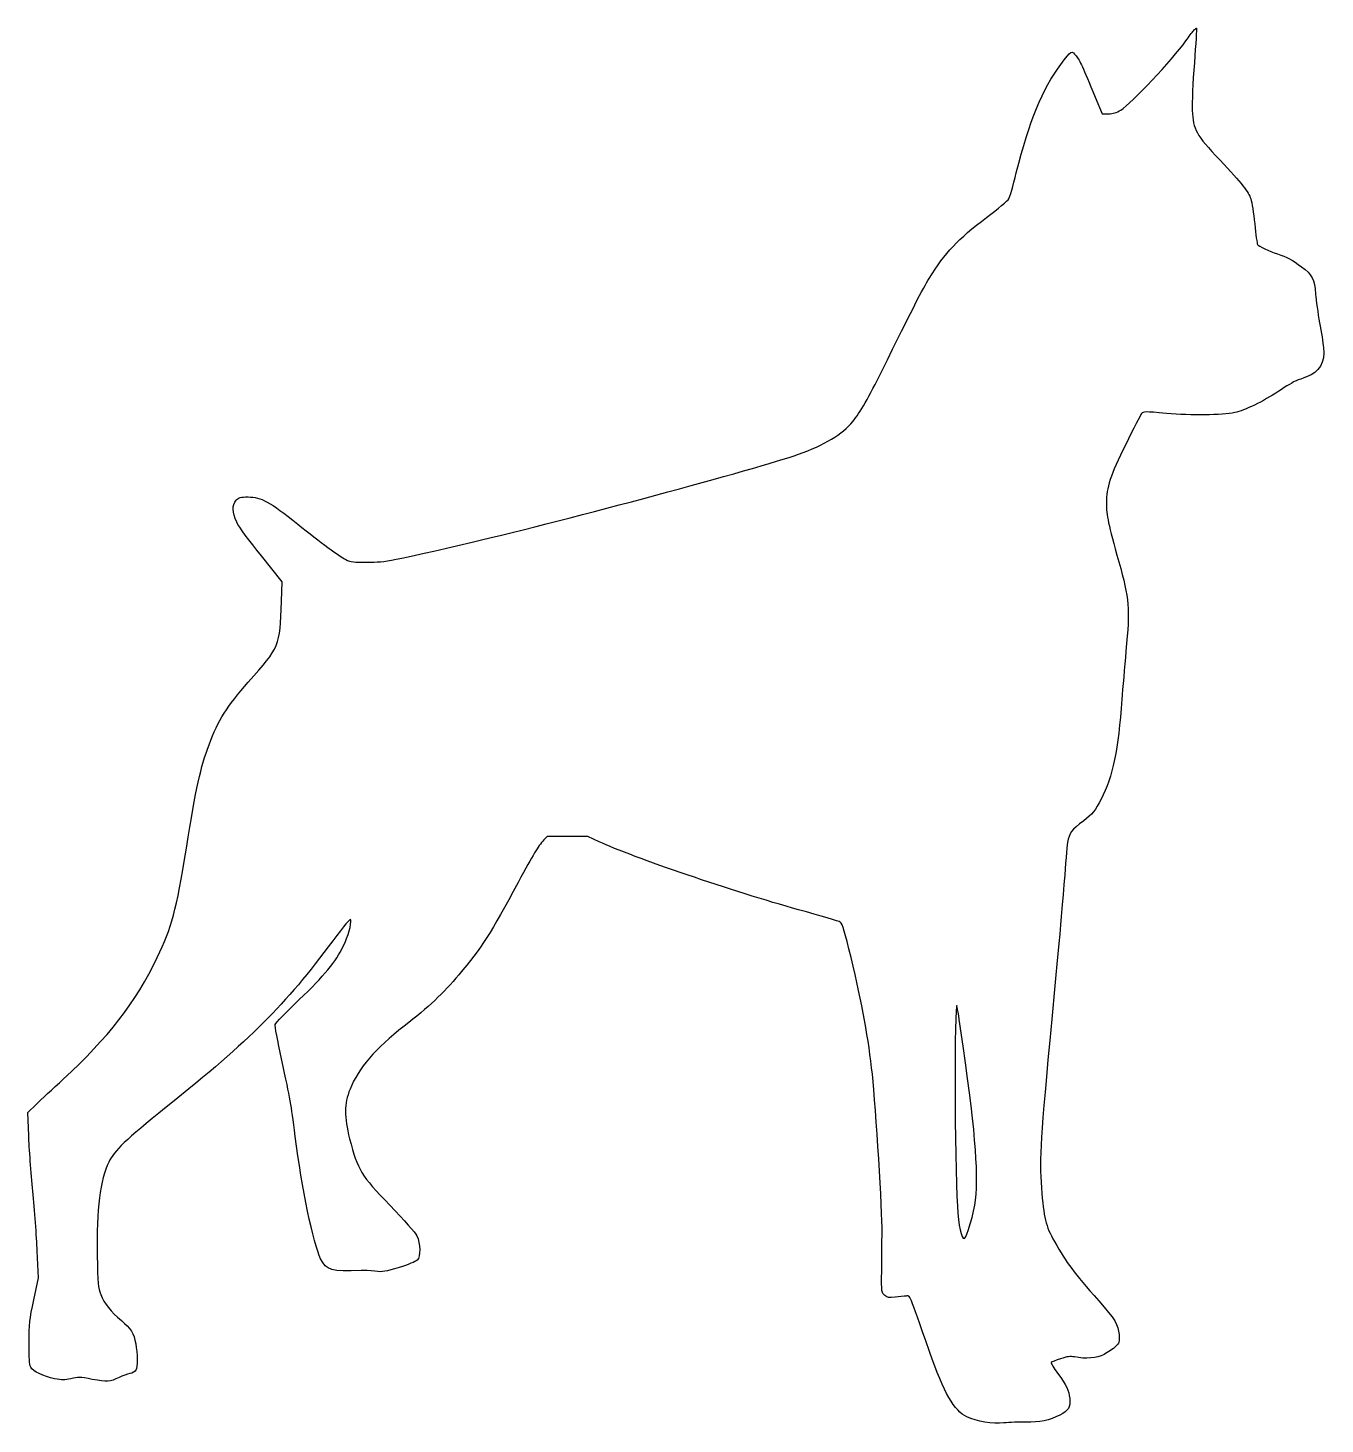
# Model space of a CAD drawing. Header units: centimetres. Extents: x -17.6 to 17.7, y -19 to 19.
import ezdxf

# ---------------------------------------------------------------- set-up
doc = ezdxf.new("R2010")
doc.units = ezdxf.units.CM
doc.header["$MEASUREMENT"] = 0
doc.layers.add('Layer 1', color=7, linetype='Continuous')

msp = doc.modelspace()

# ---------------------------------------------------------------- linework, layer by layer
at = {"layer": 'Layer 1'}
for points, knots in [([(14.08642, 18.91595), (14.04761, 18.87362), (13.95589, 18.75014), (13.87828, 18.64431), (13.87828, 18.64431), (13.49728, 18.10809), (12.40367, 16.94745), (12.10381, 16.75695), (12.10381, 16.75695), (11.99092, 16.68639), (11.89567, 16.65817), (11.76867, 16.65464), (11.76867, 16.65464), (11.76867, 16.65464), (11.59581, 16.65111), (11.59581, 16.65111), (11.59581, 16.65111), (11.59581, 16.65111), (11.40531, 17.10972), (11.40531, 17.10972), (11.40531, 17.10972), (11.06312, 17.9458), (10.99609, 18.0975), (10.89025, 18.23155), (10.89025, 18.23155), (10.76678, 18.3903), (10.76325, 18.3903), (10.47044, 17.99872), (10.47044, 17.99872), (9.9695, 17.32139), (9.61672, 16.46414), (9.26041, 15.05303), (9.26041, 15.05303), (9.17222, 14.69672), (9.08049, 14.3757), (9.0558, 14.33689), (9.0558, 14.33689), (9.03463, 14.29456), (8.75947, 14.07231), (8.45255, 13.83595), (8.45255, 13.83595), (7.6588, 13.23623), (7.33072, 12.88698), (6.88974, 12.17437), (6.88974, 12.17437), (6.7063, 11.88156), (6.45582, 11.3912), (5.59857, 9.64848), (5.59857, 9.64848), (5.25638, 8.95351), (5.00238, 8.51606), (4.81188, 8.28323), (4.81188, 8.28323), (4.52613, 7.93398), (4.02519, 7.63059), (3.33374, 7.3907), (3.33374, 7.3907), (2.17663, 6.98501), (-2.91043, 5.61623), (-5.55626, 4.99534), (-5.55626, 4.99534), (-7.76465, 4.48028), (-7.90223, 4.45206), (-8.39612, 4.44853), (-8.39612, 4.44853), (-8.78418, 4.445), (-8.85473, 4.45559), (-8.99584, 4.52261), (-8.99584, 4.52261), (-9.15812, 4.60375), (-9.69081, 4.99533), (-10.30112, 5.48569), (-10.30112, 5.48569), (-11.0737, 6.10305), (-11.29595, 6.223), (-11.65226, 6.22652), (-11.65226, 6.22652), (-11.86745, 6.22652), (-11.90273, 6.21594), (-11.97682, 6.1348), (-11.97682, 6.1348), (-12.09676, 6.00427), (-12.09324, 5.81024), (-11.96271, 5.53861), (-11.96271, 5.53861), (-11.90627, 5.41514), (-11.62404, 5.03061), (-11.29243, 4.62139), (-11.29243, 4.62139), (-11.29243, 4.62139), (-10.72446, 3.91583), (-10.72446, 3.91583), (-10.72446, 3.91583), (-10.72446, 3.91583), (-10.74563, 3.38666), (-10.74563, 3.38666), (-10.74563, 3.38666), (-10.79502, 2.13783), (-10.78444, 2.15899), (-11.64874, 1.18533), (-11.64874, 1.18533), (-12.23788, 0.51858), (-12.46366, 0.16227), (-12.71766, -0.51859), (-12.71766, -0.51859), (-12.95049, -1.14653), (-13.06691, -1.66865), (-13.33502, -3.33376), (-13.33502, -3.33376), (-13.61724, -5.0659), (-13.7266, -5.48218), (-14.12877, -6.3112), (-14.12877, -6.3112), (-14.72144, -7.53887), (-15.46227, -8.49489), (-16.68641, -9.62026), (-16.68641, -9.62026), (-16.96863, -9.87779), (-17.30024, -10.18823), (-17.42372, -10.30818), (-17.42372, -10.30818), (-17.42372, -10.30818), (-17.6495, -10.53043), (-17.6495, -10.53043), (-17.6495, -10.53043), (-17.6495, -10.53043), (-17.62833, -11.15132), (-17.62833, -11.15132), (-17.62833, -11.15132), (-17.61422, -11.48999), (-17.56483, -12.1779), (-17.51544, -12.67532), (-17.51544, -12.67532), (-17.46605, -13.17274), (-17.41313, -13.90651), (-17.3955, -14.30515), (-17.3955, -14.30515), (-17.3955, -14.30515), (-17.36375, -15.02834), (-17.36375, -15.02834), (-17.36375, -15.02834), (-17.36375, -15.02834), (-17.49075, -15.62806), (-17.49075, -15.62806), (-17.49075, -15.62806), (-17.60364, -16.16781), (-17.61775, -16.28423), (-17.61775, -16.79575), (-17.61775, -16.79575), (-17.62128, -17.22261), (-17.60717, -17.38489), (-17.57189, -17.45897), (-17.57189, -17.45897), (-17.50839, -17.57539), (-17.23322, -17.71297), (-16.92278, -17.77647), (-16.92278, -17.77647), (-16.71464, -17.82233), (-16.6582, -17.82233), (-16.47828, -17.77647), (-16.47828, -17.77647), (-16.28778, -17.72708), (-16.24192, -17.72708), (-15.8962, -17.79411), (-15.8962, -17.79411), (-15.49051, -17.87172), (-15.41995, -17.86819), (-15.16595, -17.74119), (-15.16595, -17.74119), (-15.07776, -17.69886), (-14.94723, -17.64947), (-14.87667, -17.63888), (-14.87667, -17.63888), (-14.80259, -17.62477), (-14.7285, -17.58244), (-14.71086, -17.54716), (-14.71086, -17.54716), (-14.665, -17.46249), (-14.665, -17.08502), (-14.71439, -16.82397), (-14.71439, -16.82397), (-14.76378, -16.54528), (-14.85197, -16.40416), (-15.10597, -16.1925), (-15.10597, -16.1925), (-15.38819, -15.95967), (-15.57164, -15.72683), (-15.66689, -15.47989), (-15.66689, -15.47989), (-15.74097, -15.29292), (-15.74803, -15.20472), (-15.76214, -14.41803), (-15.76214, -14.41803), (-15.78331, -13.15509), (-15.68453, -12.36134), (-15.44817, -11.87803), (-15.44817, -11.87803), (-15.29295, -11.56406), (-14.99661, -11.28184), (-13.88184, -10.38578), (-13.88184, -10.38578), (-11.56762, -8.53017), (-10.66451, -7.62706), (-9.34865, -5.85611), (-9.34865, -5.85611), (-9.03468, -5.4363), (-8.8724, -5.24228), (-8.86182, -5.28108), (-8.86182, -5.28108), (-8.83713, -5.40102), (-8.92885, -5.72911), (-9.0629, -6.00427), (-9.0629, -6.00427), (-9.27104, -6.43113), (-9.5709, -6.79802), (-10.26234, -7.45771), (-10.26234, -7.45771), (-10.61159, -7.79285), (-10.90792, -8.09624), (-10.91851, -8.13152), (-10.91851, -8.13152), (-10.92909, -8.1668), (-10.85148, -8.59013), (-10.74565, -9.06991), (-10.74565, -9.06991), (-10.48812, -10.25524), (-10.49165, -10.22349), (-10.37171, -11.18305), (-10.37171, -11.18305), (-10.19532, -12.57652), (-9.88135, -14.09699), (-9.68027, -14.50974), (-9.68027, -14.50974), (-9.52505, -14.82724), (-9.38041, -14.86957), (-8.57255, -14.82724), (-8.57255, -14.82724), (-8.50552, -14.82371), (-8.33619, -14.8343), (-8.20213, -14.85193), (-8.20213, -14.85193), (-7.97635, -14.87662), (-7.92344, -14.86604), (-7.53891, -14.7461), (-7.53891, -14.7461), (-7.3096, -14.67554), (-7.09088, -14.58735), (-7.05208, -14.54854), (-7.05208, -14.54854), (-6.9533, -14.44976), (-6.96036, -14.09698), (-7.05914, -13.88885), (-7.05914, -13.88885), (-7.10853, -13.79007), (-7.38722, -13.4761), (-7.79292, -13.05629), (-7.79292, -13.05629), (-8.58314, -12.24137), (-8.66781, -12.10379), (-8.89006, -11.24301), (-8.89006, -11.24301), (-9.04528, -10.64329), (-9.04175, -10.30462), (-8.87948, -9.8954), (-8.87948, -9.8954), (-8.64312, -9.31684), (-8.19862, -8.79473), (-7.40134, -8.17737), (-7.40134, -8.17737), (-6.7487, -7.66937), (-6.33948, -7.28484), (-5.91615, -6.78037), (-5.91615, -6.78037), (-5.29879, -6.05012), (-5.04479, -5.65148), (-4.30396, -4.26859), (-4.30396, -4.26859), (-3.8771, -3.47131), (-3.77832, -3.30551), (-3.60193, -3.11148), (-3.60193, -3.11148), (-3.60193, -3.11148), (-3.51374, -3.01623), (-3.51374, -3.01623), (-3.51374, -3.01623), (-3.51374, -3.01623), (-2.96341, -3.01623), (-2.96341, -3.01623), (-2.96341, -3.01623), (-2.96341, -3.01623), (-2.40955, -3.01623), (-2.40955, -3.01623), (-2.40955, -3.01623), (-2.40955, -3.01623), (-2.09558, -3.16087), (-2.09558, -3.16087), (-2.09558, -3.16087), (-1.19952, -3.57715), (1.59448, -4.52965), (3.33014, -5.00943), (3.33014, -5.00943), (3.92986, -5.17524), (4.44139, -5.32693), (4.46608, -5.3481), (4.46608, -5.3481), (4.52958, -5.40102), (4.59661, -5.62327), (4.76241, -6.31471), (4.76241, -6.31471), (5.0658, -7.5706), (5.24219, -8.54779), (5.34097, -9.48971), (5.34097, -9.48971), (5.43622, -10.40693), (5.61614, -13.27854), (5.60555, -13.77596), (5.60555, -13.77596), (5.60202, -14.03702), (5.59849, -14.52032), (5.59497, -14.84488), (5.59497, -14.84488), (5.59144, -15.43755), (5.59144, -15.44107), (5.67964, -15.51163), (5.67964, -15.51163), (5.75372, -15.5716), (5.79253, -15.57866), (5.96186, -15.55396), (5.96186, -15.55396), (6.06769, -15.53985), (6.20175, -15.52574), (6.26172, -15.52574), (6.26172, -15.52574), (6.37814, -15.52221), (6.31816, -15.3811), (6.89672, -17.03916), (6.89672, -17.03916), (7.29536, -18.1751), (7.567, -18.65135), (7.91272, -18.81363), (7.91272, -18.81363), (8.1773, -18.9371), (8.61475, -19.01119), (8.92166, -18.97944), (8.92166, -18.97944), (9.06983, -18.96533), (9.34147, -18.95475), (9.52491, -18.95827), (9.52491, -18.95827), (9.89533, -18.96533), (10.16344, -18.90888), (10.44213, -18.76777), (10.44213, -18.76777), (10.68202, -18.64783), (10.73846, -18.54905), (10.71377, -18.31269), (10.71377, -18.31269), (10.6926, -18.08691), (10.63616, -17.9705), (10.38569, -17.62477), (10.38569, -17.62477), (10.27986, -17.48366), (10.20225, -17.35313), (10.21283, -17.33902), (10.21283, -17.33902), (10.22341, -17.32138), (10.3363, -17.27552), (10.4633, -17.23319), (10.4633, -17.23319), (10.64322, -17.17322), (10.73141, -17.15911), (10.8443, -17.1838), (10.8443, -17.1838), (11.16533, -17.24377), (11.43697, -17.21908), (11.64863, -17.11324), (11.64863, -17.11324), (11.75799, -17.0568), (11.8991, -16.96155), (11.9626, -16.90157), (11.9626, -16.90157), (12.06491, -16.79926), (12.07196, -16.78163), (12.05785, -16.57349), (12.05785, -16.57349), (12.04021, -16.31949), (11.94143, -16.15016), (11.50399, -15.65274), (11.50399, -15.65274), (10.80549, -14.86605), (10.64321, -14.64732), (10.30102, -14.04407), (10.30102, -14.04407), (10.05408, -13.60663), (10.00821, -13.4126), (9.94471, -12.57651), (9.94471, -12.57651), (9.88474, -11.7369), (9.91296, -11.27123), (10.22693, -7.9904), (10.22693, -7.9904), (10.38215, -6.37115), (10.53385, -4.67782), (10.5656, -4.23332), (10.5656, -4.23332), (10.59735, -3.78529), (10.63616, -3.3161), (10.65732, -3.18204), (10.65732, -3.18204), (10.69965, -2.92098), (10.75257, -2.8469), (11.09829, -2.58585), (11.09829, -2.58585), (11.31701, -2.42357), (11.42285, -2.28952), (11.56748, -2.00377), (11.56748, -2.00377), (11.88851, -1.3723), (12.03667, -0.66674), (12.13545, 0.7232), (12.13545, 0.7232), (12.15662, 1.00542), (12.20601, 1.59103), (12.24481, 2.02848), (12.24481, 2.02848), (12.3577, 3.21734), (12.34006, 3.43254), (12.05078, 4.46265), (12.05078, 4.46265), (11.76503, 5.48218), (11.71211, 5.72912), (11.71211, 6.06073), (11.71211, 6.06073), (11.71211, 6.49112), (11.81442, 6.80156), (12.23775, 7.65529), (12.23775, 7.65529), (12.44942, 8.08215), (12.64697, 8.45962), (12.67167, 8.4949), (12.67167, 8.4949), (12.71753, 8.55487), (12.74575, 8.55487), (13.35253, 8.49843), (13.35253, 8.49843), (14.02634, 8.43846), (14.84831, 8.44904), (15.20814, 8.52312), (15.20814, 8.52312), (15.47625, 8.57956), (15.97014, 8.81945), (16.40406, 9.1052), (16.40406, 9.1052), (16.60867, 9.23926), (16.82387, 9.36978), (16.88031, 9.39095), (16.88031, 9.39095), (16.94028, 9.41212), (17.06728, 9.45798), (17.16253, 9.49326), (17.16253, 9.49326), (17.51178, 9.61673), (17.667, 9.88837), (17.62467, 10.29759), (17.62467, 10.29759), (17.61409, 10.41401), (17.5647, 10.71387), (17.51884, 10.96787), (17.51884, 10.96787), (17.46945, 11.22187), (17.42006, 11.57465), (17.40948, 11.74751), (17.40948, 11.74751), (17.37773, 12.1532), (17.3107, 12.28726), (17.02848, 12.49187), (17.02848, 12.49187), (16.77095, 12.68237), (16.63337, 12.75645), (16.36879, 12.84112), (16.36879, 12.84112), (16.14654, 12.91168), (15.85373, 13.05279), (15.82551, 13.10218), (15.82551, 13.10218), (15.81493, 13.11982), (15.77965, 13.37029), (15.75143, 13.65957), (15.75143, 13.65957), (15.71968, 13.94532), (15.67382, 14.25224), (15.6456, 14.3369), (15.6456, 14.3369), (15.57857, 14.54151), (15.41629, 14.74259), (14.79893, 15.39876), (14.79893, 15.39876), (14.14982, 16.0902), (14.07574, 16.22426), (14.05104, 16.74637), (14.05104, 16.74637), (14.04046, 16.95098), (14.06515, 17.51543), (14.10748, 18.04459), (14.10748, 18.04459), (14.14629, 18.55965), (14.17098, 18.98298), (14.16745, 18.98651), (14.16745, 18.98651), (14.16392, 18.99357), (14.12512, 18.96182), (14.08631, 18.91595), (14.08631, 18.91595), (14.08631, 18.91595), (14.08642, 18.91595), (14.08642, 18.91595)], [0, 0, 0, 0, 0.00769231, 0.00769231, 0.00769231, 0.00769231, 0.01538462, 0.01538462, 0.01538462, 0.01538462, 0.02307692, 0.02307692, 0.02307692, 0.02307692, 0.03076923, 0.03076923, 0.03076923, 0.03076923, 0.03846154, 0.03846154, 0.03846154, 0.03846154, 0.04615385, 0.04615385, 0.04615385, 0.04615385, 0.05384615, 0.05384615, 0.05384615, 0.05384615, 0.06153846, 0.06153846, 0.06153846, 0.06153846, 0.06923077, 0.06923077, 0.06923077, 0.06923077, 0.07692308, 0.07692308, 0.07692308, 0.07692308, 0.08461538, 0.08461538, 0.08461538, 0.08461538, 0.09230769, 0.09230769, 0.09230769, 0.09230769, 0.1, 0.1, 0.1, 0.1, 0.10769231, 0.10769231, 0.10769231, 0.10769231, 0.11538462, 0.11538462, 0.11538462, 0.11538462, 0.12307692, 0.12307692, 0.12307692, 0.12307692, 0.13076923, 0.13076923, 0.13076923, 0.13076923, 0.13846154, 0.13846154, 0.13846154, 0.13846154, 0.14615385, 0.14615385, 0.14615385, 0.14615385, 0.15384615, 0.15384615, 0.15384615, 0.15384615, 0.16153846, 0.16153846, 0.16153846, 0.16153846, 0.16923077, 0.16923077, 0.16923077, 0.16923077, 0.17692308, 0.17692308, 0.17692308, 0.17692308, 0.18461538, 0.18461538, 0.18461538, 0.18461538, 0.19230769, 0.19230769, 0.19230769, 0.19230769, 0.2, 0.2, 0.2, 0.2, 0.20769231, 0.20769231, 0.20769231, 0.20769231, 0.21538462, 0.21538462, 0.21538462, 0.21538462, 0.22307692, 0.22307692, 0.22307692, 0.22307692, 0.23076923, 0.23076923, 0.23076923, 0.23076923, 0.23846154, 0.23846154, 0.23846154, 0.23846154, 0.24615385, 0.24615385, 0.24615385, 0.24615385, 0.25384615, 0.25384615, 0.25384615, 0.25384615, 0.26153846, 0.26153846, 0.26153846, 0.26153846, 0.26923077, 0.26923077, 0.26923077, 0.26923077, 0.27692308, 0.27692308, 0.27692308, 0.27692308, 0.28461538, 0.28461538, 0.28461538, 0.28461538, 0.29230769, 0.29230769, 0.29230769, 0.29230769, 0.3, 0.3, 0.3, 0.3, 0.30769231, 0.30769231, 0.30769231, 0.30769231, 0.31538462, 0.31538462, 0.31538462, 0.31538462, 0.32307692, 0.32307692, 0.32307692, 0.32307692, 0.33076923, 0.33076923, 0.33076923, 0.33076923, 0.33846154, 0.33846154, 0.33846154, 0.33846154, 0.34615385, 0.34615385, 0.34615385, 0.34615385, 0.35384615, 0.35384615, 0.35384615, 0.35384615, 0.36153846, 0.36153846, 0.36153846, 0.36153846, 0.36923077, 0.36923077, 0.36923077, 0.36923077, 0.37692308, 0.37692308, 0.37692308, 0.37692308, 0.38461538, 0.38461538, 0.38461538, 0.38461538, 0.39230769, 0.39230769, 0.39230769, 0.39230769, 0.4, 0.4, 0.4, 0.4, 0.40769231, 0.40769231, 0.40769231, 0.40769231, 0.41538462, 0.41538462, 0.41538462, 0.41538462, 0.42307692, 0.42307692, 0.42307692, 0.42307692, 0.43076923, 0.43076923, 0.43076923, 0.43076923, 0.43846154, 0.43846154, 0.43846154, 0.43846154, 0.44615385, 0.44615385, 0.44615385, 0.44615385, 0.45384615, 0.45384615, 0.45384615, 0.45384615, 0.46153846, 0.46153846, 0.46153846, 0.46153846, 0.46923077, 0.46923077, 0.46923077, 0.46923077, 0.47692308, 0.47692308, 0.47692308, 0.47692308, 0.48461538, 0.48461538, 0.48461538, 0.48461538, 0.49230769, 0.49230769, 0.49230769, 0.49230769, 0.5, 0.5, 0.5, 0.5, 0.50769231, 0.50769231, 0.50769231, 0.50769231, 0.51538462, 0.51538462, 0.51538462, 0.51538462, 0.52307692, 0.52307692, 0.52307692, 0.52307692, 0.53076923, 0.53076923, 0.53076923, 0.53076923, 0.53846154, 0.53846154, 0.53846154, 0.53846154, 0.54615385, 0.54615385, 0.54615385, 0.54615385, 0.55384615, 0.55384615, 0.55384615, 0.55384615, 0.56153846, 0.56153846, 0.56153846, 0.56153846, 0.56923077, 0.56923077, 0.56923077, 0.56923077, 0.57692308, 0.57692308, 0.57692308, 0.57692308, 0.58461538, 0.58461538, 0.58461538, 0.58461538, 0.59230769, 0.59230769, 0.59230769, 0.59230769, 0.6, 0.6, 0.6, 0.6, 0.60769231, 0.60769231, 0.60769231, 0.60769231, 0.61538462, 0.61538462, 0.61538462, 0.61538462, 0.62307692, 0.62307692, 0.62307692, 0.62307692, 0.63076923, 0.63076923, 0.63076923, 0.63076923, 0.63846154, 0.63846154, 0.63846154, 0.63846154, 0.64615385, 0.64615385, 0.64615385, 0.64615385, 0.65384615, 0.65384615, 0.65384615, 0.65384615, 0.66153846, 0.66153846, 0.66153846, 0.66153846, 0.66923077, 0.66923077, 0.66923077, 0.66923077, 0.67692308, 0.67692308, 0.67692308, 0.67692308, 0.68461538, 0.68461538, 0.68461538, 0.68461538, 0.69230769, 0.69230769, 0.69230769, 0.69230769, 0.7, 0.7, 0.7, 0.7, 0.70769231, 0.70769231, 0.70769231, 0.70769231, 0.71538462, 0.71538462, 0.71538462, 0.71538462, 0.72307692, 0.72307692, 0.72307692, 0.72307692, 0.73076923, 0.73076923, 0.73076923, 0.73076923, 0.73846154, 0.73846154, 0.73846154, 0.73846154, 0.74615385, 0.74615385, 0.74615385, 0.74615385, 0.75384615, 0.75384615, 0.75384615, 0.75384615, 0.76153846, 0.76153846, 0.76153846, 0.76153846, 0.76923077, 0.76923077, 0.76923077, 0.76923077, 0.77692308, 0.77692308, 0.77692308, 0.77692308, 0.78461538, 0.78461538, 0.78461538, 0.78461538, 0.79230769, 0.79230769, 0.79230769, 0.79230769, 0.8, 0.8, 0.8, 0.8, 0.80769231, 0.80769231, 0.80769231, 0.80769231, 0.81538462, 0.81538462, 0.81538462, 0.81538462, 0.82307692, 0.82307692, 0.82307692, 0.82307692, 0.83076923, 0.83076923, 0.83076923, 0.83076923, 0.83846154, 0.83846154, 0.83846154, 0.83846154, 0.84615385, 0.84615385, 0.84615385, 0.84615385, 0.85384615, 0.85384615, 0.85384615, 0.85384615, 0.86153846, 0.86153846, 0.86153846, 0.86153846, 0.86923077, 0.86923077, 0.86923077, 0.86923077, 0.87692308, 0.87692308, 0.87692308, 0.87692308, 0.88461538, 0.88461538, 0.88461538, 0.88461538, 0.89230769, 0.89230769, 0.89230769, 0.89230769, 0.9, 0.9, 0.9, 0.9, 0.90769231, 0.90769231, 0.90769231, 0.90769231, 0.91538462, 0.91538462, 0.91538462, 0.91538462, 0.92307692, 0.92307692, 0.92307692, 0.92307692, 0.93076923, 0.93076923, 0.93076923, 0.93076923, 0.93846154, 0.93846154, 0.93846154, 0.93846154, 0.94615385, 0.94615385, 0.94615385, 0.94615385, 0.95384615, 0.95384615, 0.95384615, 0.95384615, 0.96153846, 0.96153846, 0.96153846, 0.96153846, 0.96923077, 0.96923077, 0.96923077, 0.96923077, 0.97692308, 0.97692308, 0.97692308, 0.97692308, 0.98461538, 0.98461538, 0.98461538, 0.98461538, 1, 1, 1, 1]), ([(7.74347, -8.24089), (8.13505, -10.93258), (8.23736, -12.09675), (8.14916, -12.91167), (8.14916, -12.91167), (8.11388, -13.24328), (7.90927, -13.95589), (7.8493, -13.95942), (7.8493, -13.95942), (7.76463, -13.97), (7.68349, -13.61017), (7.65527, -13.07748), (7.65527, -13.07748), (7.58119, -11.7969), (7.5706, -7.5424), (7.64116, -7.61295), (7.64116, -7.61295), (7.64822, -7.62001), (7.69408, -7.90223), (7.74347, -8.24089)], [0, 0, 0, 0, 0.16666667, 0.16666667, 0.16666667, 0.16666667, 0.33333333, 0.33333333, 0.33333333, 0.33333333, 0.5, 0.5, 0.5, 0.5, 0.66666667, 0.66666667, 0.66666667, 0.66666667, 1, 1, 1, 1])]:
    msp.add_open_spline(points, degree=3, knots=knots, dxfattribs=at)

doc.saveas('drawing.dxf')
